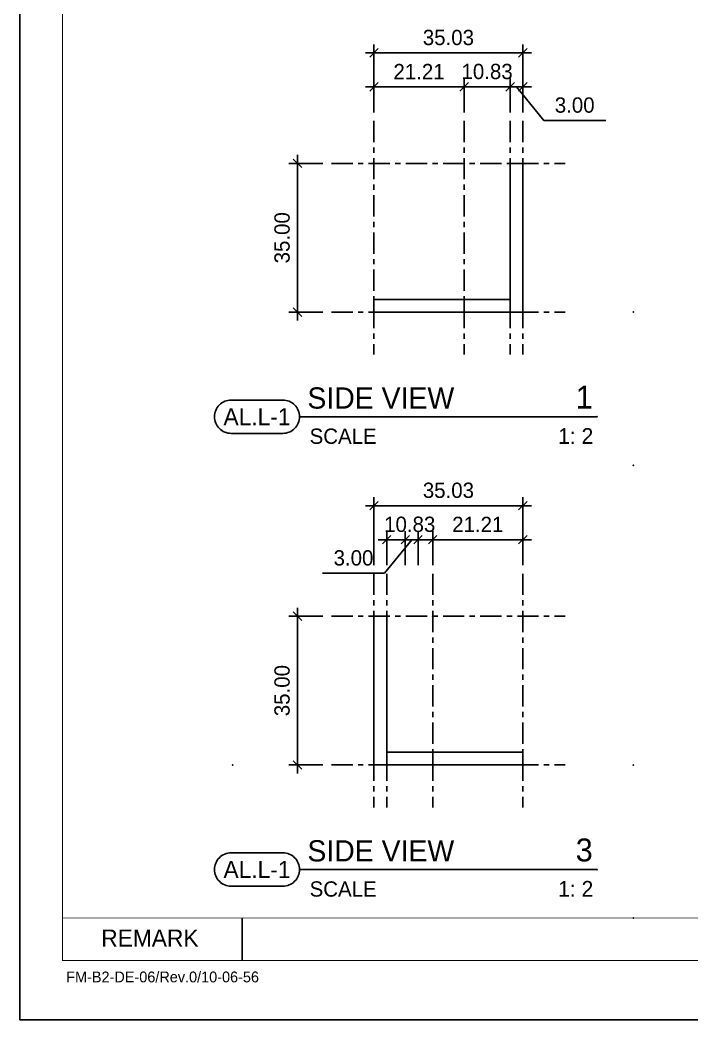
# Model space of a CAD drawing. Header units: millimetres. Extents: x -244126 to 368105, y -173968 to 259060.
# Drawn here: x 3931.5 to 4089.4, y 2857.8 to 3093 of the extents above; entities that cross this region are included whole.
import ezdxf
from ezdxf.enums import TextEntityAlignment as Align

# ---------------------------------------------------------------- set-up
doc = ezdxf.new("R2010")
doc.units = ezdxf.units.MM
doc.header["$MEASUREMENT"] = 0
for name, pattern in [('005_GG_TA_LINE', [13.75, 5, -1.25, 1.25, -1.25, 5]), ('ACAD_ISO04W100', [30, 24, -3, 0, -3]), ('BORDER2', [22.225, 6.35, -3.175, 6.35, -3.175, 0, -3.175]), ('CENTER', [2, 1.25, -0.25, 0.25, -0.25]), ('TA_GL_000.00010', [0.000275, 0.0001, -2.5e-05, 2.5e-05, -2.5e-05, 0.0001]), ('TA_GL_005.00', [13.75, 5, -1.25, 1.25, -1.25, 5])]:
    doc.linetypes.add(name, pattern=pattern)
for name, color, linetype in [('000 - D I M', 6, 'Continuous'), ('000 - GRID', 8, 'CENTER'), ('000 - H A T C H', 8, 'Continuous'), ('000 - L I N E 0.1', 1, 'Continuous'), ('000 - SYMBOL CON', 1, 'Continuous'), ('000 - T E X T', 4, 'Continuous'), ('000 - TITLEBLOCK', 4, 'Continuous'), ('000 - WIPEOUT', 250, 'Continuous'), ('001 - ASCESSORIES', 1, 'Continuous'), ('002 - STRUCTURAL STEEL', 4, 'Continuous')]:
    doc.layers.add(name, color=color, linetype=linetype)
doc.styles.add('BROWALLIA', font='BrowalliaUPC.ttf')
doc.styles.add('century gothic111111', font='CordiaUPC.ttf')
doc.styles.add('Cetury Gothic', font='GOTHIC.TTF')
doc.styles.add('CORDIA', font='cordia.shx')
doc.styles.add('MtXpl_BrowalliaUPC', font='BrowalliaUPC.ttf')
doc.styles.add('TA', font='Cordia New.ttf', dxfattribs={"height": 4.5})
doc.dimstyles.new('DIM E-E', dxfattribs={"dimscale": 2, "dimtxt": 0.18, "dimasz": 0.1, "dimexe": 0.1, "dimexo": 0.1, "dimgap": 0.09, "dimtad": 1, "dimtoh": 1, "dimzin": 0, "dimdsep": 46, "dimtxsty": 'CORDIA', "dimblk": 'OBLIQUE', "dimcen": 0.1, "dimdle": 0.1, "dimclrd": 40, "dimclre": 140, "dimclrt": 3, "dimadec": 0, "dimazin": 0, "dimtfac": 1, "dimtix": 1, "dimtmove": 2, "dimatfit": 3, "dimfxl": 1, "dimtolj": 1, "dimtzin": 0, "dimarcsym": 0})

# ---------------------------------------------------------------- blocks, each defined once
blk = doc.blocks.new('A$Cfd196da9')
at = {"color": 0, "linetype": 'ByBlock', "const_width": 0.1}
blk.add_lwpolyline([(-143.5, -98), (96.5, -98), (96.5, 99), (-143.5, 99)], close=True, dxfattribs=at)
blk = doc.blocks.new('*U1670')
at = {"linetype": '005_GG_TA_LINE'}
blk.add_point((50, 60), dxfattribs=at)
at = {"layer": '000 - L I N E 0.1', "color": 21, "linetype": 'Continuous'}
blk.add_lwpolyline([(0, 14.24), (0, 0), (14.24, 0)], dxfattribs=at)
at = {"layer": '000 - T E X T', "color": 3}
blk.add_line((52.3, 24), (52.3, 14), dxfattribs=at)
at = {"layer": '000 - T E X T', "color": 3, "const_width": 0.2}
blk.add_lwpolyline([(10, 24), (490, 24)], dxfattribs=at)
at = {"layer": '000 - TITLEBLOCK', "color": 250}
blk.add_lwpolyline([(0, 0), (594, 0), (594, 420), (0, 420)], close=True, dxfattribs=at)
at = {"layer": '000 - T E X T', "color": 3, "xscale": 2, "yscale": 2, "zscale": 2}
blk.add_blockref('A$Cfd196da9', (297, 210), dxfattribs=at)
at = {"color": 4, "insert": (19.12, 21.28), "char_height": 4, "width": 228.247, "attachment_point": 1, "style": 'BROWALLIA'}
blk.add_mtext('{\\fCentury Gothic|b0|i0|c0|p34;REMARK}', dxfattribs=at)
at = {"color": 4, "style": 'TA'}
blk.add_attdef('PAPER_SIZE', text='', height=2.5, dxfattribs=at).set_placement((568.6, 9.97), align=Align.MIDDLE_RIGHT)
blk.add_attdef('SCALE_SIZE', text='', height=2.5, dxfattribs=at).set_placement((573.51, 10.03), align=Align.MIDDLE_LEFT)
at = {"layer": '000 - H A T C H', "color": 4, "insert": (10.87, 11.4), "char_height": 2.5428, "attachment_point": 1, "style": 'century gothic111111'}
blk.add_mtext('FM-B2-DE-06/Rev.0/10-06-56', dxfattribs=at)
at = {"layer": '000 - T E X T', "color": 250, "style": 'TA'}
for tag, height, p in [('SUPERLINK', 2, (17.26, 415.77)), ('NAMEFILE', 2, (17.26, 411.76)), ('SC', 40, (3.36, 375.21))]:
    blk.add_attdef(tag, text='', height=height, dxfattribs=at).set_placement(p, align=Align.MIDDLE_LEFT)
at = {"layer": '000 - T E X T', "color": 4, "style": 'TA'}
for tag, height, p in [('NAME_JOB_1', 2, (523.67, 338.25)), ('NAME_JOB_2', 2, (523.67, 333.89)), ('NAME_PROJECT_1', 3, (493.81, 318.97)), ('NAME_PROJECT_2', 3, (493.81, 311.57)), ('NAME_PROJECT_3', 3, (493.81, 304.17)), ('CODE_VALUE_1', 1.9, (521.15, 289.12)), ('CODE_VALUE_2', 1.9, (521.15, 283.12)), ('PART_NAME_VALUE_1', 1.9, (521.15, 275.87)), ('PART_NAME_VALUE_2', 1.9, (521.15, 269.87)), ('PART_NAME_VALUE_3', 1.9, (521.15, 263.87)), ('MATTERIAL_VALUE_1', 3.6, (521.96, 256.9)), ('SPEC_VALUE', 3.6, (521.96, 248.68)), ('THICKNESS_VALUE', 3.6, (521.96, 240.53)), ('COATING_VALUE_1', 3.6, (521.96, 232.5)), ('COATING_VALUE_2', 3.6, (521.96, 224.47)), ('NAME_TITLE_1', 2.4, (494.51, 77.62)), ('NAME_TITLE_2', 2.4, (494.51, 70.96)), ('NAME_TITLE_3', 2.4, (494.51, 64.3)), ('DRAWING_NO1', 2.4, (494.61, 32.92)), ('DRAWING_NO2', 2.4, (494.61, 24.91))]:
    blk.add_attdef(tag, text='', height=height, dxfattribs=at).set_placement(p, align=Align.MIDDLE_LEFT)
for tag, p in [('NAME_DAFT', (553.41, 136.22)), ('NAME_CHECKED', (553.41, 122.6)), ('NAME_DESIGNER', (553.41, 109.21)), ('NAME_DESIGN_MGR', (553.41, 95.12))]:
    blk.add_attdef(tag, text='', height=3.6, dxfattribs=at).set_placement(p, align=Align.MIDDLE_CENTER)
for tag, p, height in [('REV', (553.53, 50.25), 3.75), ('NAME_REMARK', (55.29, 17.3), 4)]:
    blk.add_attdef(tag, p, '', height=height, dxfattribs=at)
at = {"layer": '000 - T E X T', "color": 4, "style": 'Cetury Gothic'}
for tag, p in [('SHEET_NO.', (561.58, 34)), ('TOTAL_SHEET_NO.', (560.97, 17.64))]:
    blk.add_attdef(tag, text='', height=3.6, dxfattribs=at).set_placement(p, align=Align.CENTER)
blk = doc.blocks.new('*U119')
at = {"color": 0}
blk.add_wipeout([(0, 21.65), (3, 21.65), (3, 0), (0, 0)], dxfattribs=at).dxf.layer = '000 - WIPEOUT'
at = {"layer": '002 - STRUCTURAL STEEL', "color": 0, "linetype": 'ByBlock'}
blk.add_lwpolyline([(0, 21.65), (3, 21.65), (3, 0), (0, 0)], close=True, dxfattribs=at)
blk = doc.blocks.new('*U120')
at = {"color": 0}
blk.add_wipeout([(0, 10.83), (3, 10.83), (3, 0), (0, 0)], dxfattribs=at).dxf.layer = '000 - WIPEOUT'
at = {"layer": '002 - STRUCTURAL STEEL', "color": 0, "linetype": 'ByBlock'}
blk.add_lwpolyline([(0, 10.83), (3, 10.83), (3, 0), (0, 0)], close=True, dxfattribs=at)
blk = doc.blocks.new('*U121')
at = {"color": 0}
blk.add_wipeout([(0, 3), (35, 3), (35, 0), (0, 0)], dxfattribs=at).dxf.layer = '000 - WIPEOUT'
at = {"layer": '002 - STRUCTURAL STEEL', "color": 0, "linetype": 'ByBlock'}
blk.add_lwpolyline([(0, 3), (35, 3), (35, 0), (0, 0)], close=True, dxfattribs=at)
blk = doc.blocks.new('*U116')
at = {"color": 3}
blk.add_point((0, -35), dxfattribs=at)
at = {"layer": '000 - GRID', "color": 0, "linetype": 'ByBlock'}
blk.add_line((0, 10), (0, -45), dxfattribs=at)
at = {"layer": '000 - GRID', "color": 0}
blk.add_point((0, 0), dxfattribs=at)
at = {"style": 'TA', "flags": 1}
blk.add_attdef('LOCATION', (6, 6), '', height=4.5, dxfattribs=at)
blk = doc.blocks.new('_Oblique')
at = {"color": 0, "linetype": 'ByBlock', "lineweight": -2}
blk.add_line((-0.5, -0.5), (0.5, 0.5), dxfattribs=at)
blk = doc.blocks.new('*D2825')
at = {"layer": '000 - D I M', "color": 40, "lineweight": -2, "transparency": 16777216}
blk.add_line((4012.78, 3077.31), (4037.99, 3077.31), dxfattribs=at)
at = {"layer": '000 - D I M', "color": 140, "linetype": 'ACAD_ISO04W100', "lineweight": -2, "transparency": 16777216}
for p, q in [((4014.78, 3071.31), (4014.78, 3079.31)), ((4035.99, 3071.31), (4035.99, 3079.31))]:
    blk.add_line(p, q, dxfattribs=at)
at = {"layer": 'Defpoints', "color": 0, "transparency": 16777216}
for p in [(4035.99, 3077.31), (4014.78, 3069.31), (4035.99, 3069.31)]:
    blk.add_point(p, dxfattribs=at)
at = {"layer": '000 - D I M', "color": 40, "lineweight": -2, "transparency": 16777216, "xscale": 2, "yscale": 2, "zscale": 2, "rotation": 180}
blk.add_blockref('_Oblique', (4014.78, 3077.31), dxfattribs=at)
at = {"layer": '000 - D I M', "color": 40, "lineweight": -2, "transparency": 16777216, "xscale": 2, "yscale": 2, "zscale": 2}
blk.add_blockref('_Oblique', (4035.99, 3077.31), dxfattribs=at)
at = {"layer": '000 - D I M', "color": 3, "transparency": 16777216, "insert": (4025.39, 3080.91), "char_height": 3.6, "attachment_point": 5, "style": 'CORDIA'}
blk.add_mtext('\\A1;21.21', dxfattribs=at)
blk = doc.blocks.new('*D2826')
at = {"layer": '000 - D I M', "color": 40, "lineweight": -2, "transparency": 16777216}
for p, q in [((4035.99, 3077.31), (4033.99, 3077.31)), ((4035.99, 3077.31), (4046.82, 3077.31)), ((4046.82, 3077.31), (4048.82, 3077.31))]:
    blk.add_line(p, q, dxfattribs=at)
at = {"layer": '000 - D I M', "color": 140, "linetype": 'ACAD_ISO04W100', "lineweight": -2, "transparency": 16777216}
for p, q in [((4035.99, 3071.31), (4035.99, 3079.31)), ((4046.82, 3071.31), (4046.82, 3079.31))]:
    blk.add_line(p, q, dxfattribs=at)
at = {"layer": 'Defpoints', "color": 0, "transparency": 16777216}
for p in [(4046.82, 3077.31), (4035.99, 3069.31), (4046.82, 3069.31)]:
    blk.add_point(p, dxfattribs=at)
at = {"layer": '000 - D I M', "color": 40, "lineweight": -2, "transparency": 16777216, "xscale": 2, "yscale": 2, "zscale": 2}
blk.add_blockref('_Oblique', (4035.99, 3077.31), dxfattribs=at)
at = {"layer": '000 - D I M', "color": 40, "lineweight": -2, "transparency": 16777216, "xscale": 2, "yscale": 2, "zscale": 2, "rotation": 180}
blk.add_blockref('_Oblique', (4046.82, 3077.31), dxfattribs=at)
at = {"layer": '000 - D I M', "color": 3, "transparency": 16777216, "insert": (4041.4, 3080.91), "char_height": 3.6, "attachment_point": 5, "style": 'CORDIA'}
blk.add_mtext('\\A1;10.83', dxfattribs=at)
blk = doc.blocks.new('*D2827')
at = {"layer": '000 - D I M', "color": 40, "lineweight": -2, "transparency": 16777216}
for p, q in [((4046.82, 3077.31), (4044.82, 3077.31)), ((4046.82, 3077.31), (4049.82, 3077.31)), ((4046.82, 3077.31), (4049.82, 3077.31)), ((4048.32, 3077.31), (4054.73, 3069.41)), ((4049.82, 3077.31), (4051.82, 3077.31)), ((4054.73, 3069.41), (4069.3, 3069.41))]:
    blk.add_line(p, q, dxfattribs=at)
at = {"layer": '000 - D I M', "color": 140, "linetype": 'ACAD_ISO04W100', "lineweight": -2, "transparency": 16777216}
for p, q in [((4046.82, 3071.31), (4046.82, 3079.31)), ((4049.82, 3071.31), (4049.82, 3079.31))]:
    blk.add_line(p, q, dxfattribs=at)
at = {"layer": 'Defpoints', "color": 0, "transparency": 16777216}
for p in [(4049.82, 3077.31), (4046.82, 3069.31), (4049.82, 3069.31)]:
    blk.add_point(p, dxfattribs=at)
at = {"layer": '000 - D I M', "color": 40, "lineweight": -2, "transparency": 16777216, "xscale": 2, "yscale": 2, "zscale": 2}
blk.add_blockref('_Oblique', (4046.82, 3077.31), dxfattribs=at)
at = {"layer": '000 - D I M', "color": 40, "lineweight": -2, "transparency": 16777216, "xscale": 2, "yscale": 2, "zscale": 2, "rotation": 180}
blk.add_blockref('_Oblique', (4049.82, 3077.31), dxfattribs=at)
at = {"layer": '000 - D I M', "color": 3, "transparency": 16777216, "insert": (4062.01, 3073.01), "char_height": 3.6, "attachment_point": 5, "style": 'CORDIA'}
blk.add_mtext('\\A1;3.00', dxfattribs=at)
blk = doc.blocks.new('*D2828')
at = {"layer": '000 - D I M', "color": 140, "linetype": 'ACAD_ISO04W100', "lineweight": -2, "transparency": 16777216}
for p, q in [((4014.78, 3071.31), (4014.78, 3087.31)), ((4049.82, 3071.31), (4049.82, 3087.31))]:
    blk.add_line(p, q, dxfattribs=at)
at = {"layer": '000 - D I M', "color": 40, "lineweight": -2, "transparency": 16777216}
blk.add_line((4012.78, 3085.31), (4051.82, 3085.31), dxfattribs=at)
at = {"layer": 'Defpoints', "color": 0, "transparency": 16777216}
for p in [(4049.82, 3085.31), (4014.78, 3069.31), (4049.82, 3069.31)]:
    blk.add_point(p, dxfattribs=at)
at = {"layer": '000 - D I M', "color": 40, "lineweight": -2, "transparency": 16777216, "xscale": 2, "yscale": 2, "zscale": 2, "rotation": 180}
blk.add_blockref('_Oblique', (4014.78, 3085.31), dxfattribs=at)
at = {"layer": '000 - D I M', "color": 40, "lineweight": -2, "transparency": 16777216, "xscale": 2, "yscale": 2, "zscale": 2}
blk.add_blockref('_Oblique', (4049.82, 3085.31), dxfattribs=at)
at = {"layer": '000 - D I M', "color": 3, "transparency": 16777216, "insert": (4032.3, 3088.91), "char_height": 3.6, "attachment_point": 5, "style": 'CORDIA'}
blk.add_mtext('\\A1;35.03', dxfattribs=at)
blk = doc.blocks.new('*D2829')
at = {"layer": '000 - D I M', "color": 40, "lineweight": -2, "transparency": 16777216}
blk.add_line((3996.78, 3061.31), (3996.78, 3022.31), dxfattribs=at)
at = {"layer": '000 - D I M', "color": 140, "linetype": 'ACAD_ISO04W100', "lineweight": -2, "transparency": 16777216}
for p, q in [((4002.78, 3059.31), (3994.78, 3059.31)), ((4002.78, 3024.31), (3994.78, 3024.31))]:
    blk.add_line(p, q, dxfattribs=at)
at = {"layer": 'Defpoints', "color": 0, "transparency": 16777216}
for p in [(4004.78, 3059.31), (3996.78, 3024.31), (4004.78, 3024.31)]:
    blk.add_point(p, dxfattribs=at)
at = {"layer": '000 - D I M', "color": 40, "lineweight": -2, "transparency": 16777216, "xscale": 2, "yscale": 2, "zscale": 2}
for p, rotation in [((3996.78, 3059.31), 90), ((3996.78, 3024.31), 270)]:
    blk.add_blockref('_Oblique', p, dxfattribs=dict(at, rotation=rotation))
at = {"layer": '000 - D I M', "color": 3, "transparency": 16777216, "insert": (3993.18, 3041.81), "char_height": 3.6, "attachment_point": 5, "rotation": 90, "style": 'CORDIA'}
blk.add_mtext('\\A1;35.00', dxfattribs=at)
blk = doc.blocks.new('*U129')
at = {"color": 0}
blk.add_wipeout([(0, 21.65), (3, 21.65), (3, 0), (0, 0)], dxfattribs=at).dxf.layer = '000 - WIPEOUT'
at = {"layer": '002 - STRUCTURAL STEEL', "color": 0, "linetype": 'ByBlock'}
blk.add_lwpolyline([(0, 21.65), (3, 21.65), (3, 0), (0, 0)], close=True, dxfattribs=at)
blk = doc.blocks.new('*U130')
at = {"color": 0}
blk.add_wipeout([(0, 10.83), (3, 10.83), (3, 0), (0, 0)], dxfattribs=at).dxf.layer = '000 - WIPEOUT'
at = {"layer": '002 - STRUCTURAL STEEL', "color": 0, "linetype": 'ByBlock'}
blk.add_lwpolyline([(0, 10.83), (3, 10.83), (3, 0), (0, 0)], close=True, dxfattribs=at)
blk = doc.blocks.new('*U131')
at = {"color": 0}
blk.add_wipeout([(0, 3), (35, 3), (35, 0), (0, 0)], dxfattribs=at).dxf.layer = '000 - WIPEOUT'
at = {"layer": '002 - STRUCTURAL STEEL', "color": 0, "linetype": 'ByBlock'}
blk.add_lwpolyline([(0, 3), (35, 3), (35, 0), (0, 0)], close=True, dxfattribs=at)
blk = doc.blocks.new('*D2791')
at = {"layer": '000 - D I M', "color": 140, "linetype": 'ACAD_ISO04W100', "lineweight": -2, "transparency": 16777216}
for p, q in [((4028.61, 2964.78), (4028.61, 2972.78)), ((4049.82, 2964.78), (4049.82, 2972.78))]:
    blk.add_line(p, q, dxfattribs=at)
at = {"layer": '000 - D I M', "color": 40, "lineweight": -2, "transparency": 16777216}
blk.add_line((4051.82, 2970.78), (4026.61, 2970.78), dxfattribs=at)
at = {"layer": 'Defpoints', "color": 0, "transparency": 16777216}
for p in [(4028.61, 2970.78), (4028.61, 2962.78), (4049.82, 2962.78)]:
    blk.add_point(p, dxfattribs=at)
at = {"layer": '000 - D I M', "color": 40, "lineweight": -2, "transparency": 16777216, "xscale": 2, "yscale": 2, "zscale": 2, "rotation": 180}
blk.add_blockref('_Oblique', (4028.61, 2970.78), dxfattribs=at)
at = {"layer": '000 - D I M', "color": 40, "lineweight": -2, "transparency": 16777216, "xscale": 2, "yscale": 2, "zscale": 2}
blk.add_blockref('_Oblique', (4049.82, 2970.78), dxfattribs=at)
at = {"layer": '000 - D I M', "color": 3, "transparency": 16777216, "insert": (4039.21, 2974.38), "char_height": 3.6, "attachment_point": 5, "style": 'CORDIA'}
blk.add_mtext('\\A1;21.21', dxfattribs=at)
blk = doc.blocks.new('*D2792')
at = {"layer": '000 - D I M', "color": 140, "linetype": 'ACAD_ISO04W100', "lineweight": -2, "transparency": 16777216}
for p, q in [((4017.78, 2964.78), (4017.78, 2972.78)), ((4028.61, 2964.78), (4028.61, 2972.78))]:
    blk.add_line(p, q, dxfattribs=at)
at = {"layer": '000 - D I M', "color": 40, "lineweight": -2, "transparency": 16777216}
for p, q in [((4017.78, 2970.78), (4015.78, 2970.78)), ((4028.61, 2970.78), (4017.78, 2970.78)), ((4028.61, 2970.78), (4030.61, 2970.78))]:
    blk.add_line(p, q, dxfattribs=at)
at = {"layer": 'Defpoints', "color": 0, "transparency": 16777216}
for p in [(4017.78, 2970.78), (4017.78, 2962.78), (4028.61, 2962.78)]:
    blk.add_point(p, dxfattribs=at)
at = {"layer": '000 - D I M', "color": 40, "lineweight": -2, "transparency": 16777216, "xscale": 2, "yscale": 2, "zscale": 2}
blk.add_blockref('_Oblique', (4017.78, 2970.78), dxfattribs=at)
at = {"layer": '000 - D I M', "color": 40, "lineweight": -2, "transparency": 16777216, "xscale": 2, "yscale": 2, "zscale": 2, "rotation": 180}
blk.add_blockref('_Oblique', (4028.61, 2970.78), dxfattribs=at)
at = {"layer": '000 - D I M', "color": 3, "transparency": 16777216, "insert": (4023.2, 2974.38), "char_height": 3.6, "attachment_point": 5, "style": 'CORDIA'}
blk.add_mtext('\\A1;10.83', dxfattribs=at)
blk = doc.blocks.new('*D2793')
at = {"layer": '000 - D I M', "color": 140, "linetype": 'ACAD_ISO04W100', "lineweight": -2, "transparency": 16777216}
for p, q in [((4022.16, 2964.78), (4022.16, 2972.78)), ((4025.16, 2964.78), (4025.16, 2972.78))]:
    blk.add_line(p, q, dxfattribs=at)
at = {"layer": '000 - D I M', "color": 40, "lineweight": -2, "transparency": 16777216}
for p, q in [((4023.66, 2970.78), (4017.25, 2962.88)), ((4022.16, 2970.78), (4020.16, 2970.78)), ((4025.16, 2970.78), (4022.16, 2970.78)), ((4025.16, 2970.78), (4022.16, 2970.78)), ((4025.16, 2970.78), (4027.16, 2970.78)), ((4017.25, 2962.88), (4002.68, 2962.88))]:
    blk.add_line(p, q, dxfattribs=at)
at = {"layer": 'Defpoints', "color": 0, "transparency": 16777216}
for p in [(4022.16, 2970.78), (4022.16, 2962.78), (4025.16, 2962.78)]:
    blk.add_point(p, dxfattribs=at)
at = {"layer": '000 - D I M', "color": 40, "lineweight": -2, "transparency": 16777216, "xscale": 2, "yscale": 2, "zscale": 2}
blk.add_blockref('_Oblique', (4022.16, 2970.78), dxfattribs=at)
at = {"layer": '000 - D I M', "color": 40, "lineweight": -2, "transparency": 16777216, "xscale": 2, "yscale": 2, "zscale": 2, "rotation": 180}
blk.add_blockref('_Oblique', (4025.16, 2970.78), dxfattribs=at)
at = {"layer": '000 - D I M', "color": 3, "transparency": 16777216, "insert": (4009.97, 2966.48), "char_height": 3.6, "attachment_point": 5, "style": 'CORDIA'}
blk.add_mtext('\\A1;3.00', dxfattribs=at)
blk = doc.blocks.new('*D2794')
at = {"layer": '000 - D I M', "color": 140, "linetype": 'ACAD_ISO04W100', "lineweight": -2, "transparency": 16777216}
for p, q in [((4014.78, 2964.78), (4014.78, 2980.78)), ((4049.82, 2964.78), (4049.82, 2980.78))]:
    blk.add_line(p, q, dxfattribs=at)
at = {"layer": '000 - D I M', "color": 40, "lineweight": -2, "transparency": 16777216}
blk.add_line((4051.82, 2978.78), (4012.78, 2978.78), dxfattribs=at)
at = {"layer": 'Defpoints', "color": 0, "transparency": 16777216}
for p in [(4014.78, 2978.78), (4014.78, 2962.78), (4049.82, 2962.78)]:
    blk.add_point(p, dxfattribs=at)
at = {"layer": '000 - D I M', "color": 40, "lineweight": -2, "transparency": 16777216, "xscale": 2, "yscale": 2, "zscale": 2, "rotation": 180}
blk.add_blockref('_Oblique', (4014.78, 2978.78), dxfattribs=at)
at = {"layer": '000 - D I M', "color": 40, "lineweight": -2, "transparency": 16777216, "xscale": 2, "yscale": 2, "zscale": 2}
blk.add_blockref('_Oblique', (4049.82, 2978.78), dxfattribs=at)
at = {"layer": '000 - D I M', "color": 3, "transparency": 16777216, "insert": (4032.3, 2982.38), "char_height": 3.6, "attachment_point": 5, "style": 'CORDIA'}
blk.add_mtext('\\A1;35.03', dxfattribs=at)
blk = doc.blocks.new('*D2795')
at = {"layer": '000 - D I M', "color": 140, "linetype": 'ACAD_ISO04W100', "lineweight": -2, "transparency": 16777216}
for p, q in [((4002.78, 2952.78), (3994.78, 2952.78)), ((4002.78, 2917.78), (3994.78, 2917.78))]:
    blk.add_line(p, q, dxfattribs=at)
at = {"layer": '000 - D I M', "color": 40, "lineweight": -2, "transparency": 16777216}
blk.add_line((3996.78, 2954.78), (3996.78, 2915.78), dxfattribs=at)
at = {"layer": 'Defpoints', "color": 0, "transparency": 16777216}
for p in [(4004.78, 2952.78), (3996.78, 2917.78), (4004.78, 2917.78)]:
    blk.add_point(p, dxfattribs=at)
at = {"layer": '000 - D I M', "color": 40, "lineweight": -2, "transparency": 16777216, "xscale": 2, "yscale": 2, "zscale": 2}
for p, rotation in [((3996.78, 2952.78), 90), ((3996.78, 2917.78), 270)]:
    blk.add_blockref('_Oblique', p, dxfattribs=dict(at, rotation=rotation))
at = {"layer": '000 - D I M', "color": 3, "transparency": 16777216, "insert": (3993.18, 2935.28), "char_height": 3.6, "attachment_point": 5, "rotation": 90, "style": 'CORDIA'}
blk.add_mtext('\\A1;35.00', dxfattribs=at)
blk = doc.blocks.new('*U863')
at = {"color": 4}
blk.add_line((-4.26, 5.7), (-39.26, 5.7), dxfattribs=at)
at = {"linetype": 'TA_GL_000.00010'}
blk.add_point((0, 18), dxfattribs=at)
for p in [(-4.26, 5.7), (0, 0)]:
    blk.add_point(p)
at = {"layer": '000 - SYMBOL CON', "color": 0, "linetype": 'ByBlock'}
blk.add_lwpolyline([(-47.3, 7.66, 0.414214), (-49.26, 5.7, 0.414214), (-47.3, 3.74), (-41.22, 3.74, 0.414214), (-39.26, 5.7, 0.414214), (-41.22, 7.66)], format="xyb", close=True, dxfattribs=at)
at = {"color": 4, "linetype": 'BORDER2', "style": 'Cetury Gothic'}
blk.add_text('SCALE', height=1.8, dxfattribs=at).set_placement((-38.07, 2.51))
at = {"color": 0, "style": 'TA'}
for tag, p in [('HEADING2', (-38.33, 10.65)), ('HEADING', (-38.33, 6.65))]:
    blk.add_attdef(tag, p, '', height=2.5, dxfattribs=at)
for tag, height, p in [('LO', 2.7, (-4.76, 6.65)), ('SC', 1.85, (-4.7, 2.51))]:
    blk.add_attdef(tag, text='', height=height, dxfattribs=at).set_placement(p, align=Align.RIGHT)
at = {"layer": '000 - T E X T', "color": 0, "style": 'MtXpl_BrowalliaUPC'}
blk.add_attdef('NO.CODE', text='', height=2, dxfattribs=at).set_placement((-44.26, 5.7), align=Align.MIDDLE_CENTER)

msp = doc.modelspace()

# ---------------------------------------------------------------- block references
msp.add_blockref('*U1670', (3931.51166, 2857.78308))

# ---------------------------------------------------------------- dimensions: what is measured, and where the dimension line sits
at = {"layer": '000 - D I M'}
for base, p1, p2, picture, middle in [((4049.81547, 3085.31301), (4014.784, 3069.31301), (4049.81547, 3069.31301), '*D2828', (4032.29973, 3088.91301)), ((4035.99015, 3077.31301), (4014.784, 3069.31301), (4035.99015, 3069.31301), '*D2825', (4025.38708, 3080.91301)), ((4046.81547, 3077.31301), (4035.99015, 3069.31301), (4046.81547, 3069.31301), '*D2826', (4041.40281, 3080.91301))]:
    dim = msp.add_linear_dim(base=base, p1=p1, p2=p2, dimstyle='DIM E-E', override={"dimscale": 20}, dxfattribs=at)
    dim.commit()
    dim.dimension.update_dxf_attribs({"geometry": picture, "text_midpoint": middle})
dim = msp.add_linear_dim(base=(4049.81547, 3077.31301), p1=(4046.81547, 3069.31301), p2=(4049.81547, 3069.31301), dimstyle='DIM E-E', override={"dimscale": 20, "dimtmove": 1}, dxfattribs=at)
dim.commit()
dim.dimension.update_dxf_attribs({"geometry": '*D2827', "text_midpoint": (4056.52735, 3069.40991), "dimtype": 160})
for base, p1, p2, angle, picture, middle in [((3996.784, 3024.31301), (4004.784, 3059.31301), (4004.784, 3024.31301), 90, '*D2829', (3993.184, 3041.81301)), ((4014.784, 2978.78308), (4049.81547, 2962.78308), (4014.784, 2962.78308), 180, '*D2794', (4032.29973, 2982.38308)), ((4017.784, 2970.78308), (4028.60932, 2962.78308), (4017.784, 2962.78308), 180, '*D2792', (4023.19666, 2974.38308)), ((4028.60932, 2970.78308), (4049.81547, 2962.78308), (4028.60932, 2962.78308), 180, '*D2791', (4039.21239, 2974.38308)), ((3996.784, 2917.78308), (4004.784, 2952.78308), (4004.784, 2917.78308), 90, '*D2795', (3993.184, 2935.28308))]:
    dim = msp.add_linear_dim(base=base, p1=p1, p2=p2, angle=angle, dimstyle='DIM E-E', override={"dimscale": 20}, dxfattribs=at)
    dim.commit()
    dim.dimension.update_dxf_attribs({"geometry": picture, "text_midpoint": middle})
dim = msp.add_linear_dim(base=(4022.16483, 2970.78308), p1=(4025.16483, 2962.78308), p2=(4022.16483, 2962.78308), angle=180, dimstyle='DIM E-E', override={"dimscale": 20, "dimtmove": 1}, dxfattribs=at)
dim.commit()
dim.dimension.update_dxf_attribs({"geometry": '*D2793', "text_midpoint": (4015.45295, 2962.87998), "dimtype": 160})

# ---------------------------------------------------------------- next in the draw order: block references
at = {"layer": '001 - ASCESSORIES', "color": 3, "rotation": 90}
msp.add_blockref('*U119', (4036.43464, 3024.31301), dxfattribs=at)
at = {"layer": '001 - ASCESSORIES', "color": 3, "xscale": -1, "rotation": 270}
msp.add_blockref('*U129', (4028.16483, 2917.78308), dxfattribs=at)

# ---------------------------------------------------------------- next in the draw order: block references
at = {"layer": '000 - GRID', "linetype": 'TA_GL_005.00'}
msp.add_blockref('*U116', (4014.784, 3059.31301), dxfattribs=at)
at = {"layer": '000 - GRID', "linetype": 'TA_GL_005.00', "xscale": -1}
msp.add_blockref('*U116', (4049.81547, 2952.78308), dxfattribs=at)
at = {"layer": '001 - ASCESSORIES', "color": 3, "rotation": 90}
msp.add_blockref('*U120', (4046.81547, 3024.31301), dxfattribs=at)
at = {"layer": '001 - ASCESSORIES', "color": 3, "xscale": -1, "rotation": 270}
msp.add_blockref('*U130', (4017.784, 2917.78308), dxfattribs=at)

# ---------------------------------------------------------------- next in the draw order: block references
at = {"layer": '000 - GRID', "linetype": 'TA_GL_005.00'}
msp.add_blockref('*U116', (4035.99015, 3059.31301), dxfattribs=at)
at = {"layer": '000 - GRID', "linetype": 'TA_GL_005.00', "xscale": -1}
msp.add_blockref('*U116', (4028.60932, 2952.78308), dxfattribs=at)
at = {"layer": '001 - ASCESSORIES', "color": 2, "rotation": 90}
msp.add_blockref('*U121', (4049.81547, 3024.31301), dxfattribs=at)
at = {"layer": '001 - ASCESSORIES', "color": 2, "xscale": -1, "rotation": 270}
msp.add_blockref('*U131', (4014.784, 2917.78308), dxfattribs=at)

# ---------------------------------------------------------------- next in the draw order: block references
at = {"layer": '000 - GRID', "linetype": 'TA_GL_005.00'}
for p in [(4046.81547, 3059.31301), (4049.81547, 3059.31301)]:
    msp.add_blockref('*U116', p, dxfattribs=at)
at = {"layer": '000 - GRID', "linetype": 'TA_GL_005.00', "rotation": 90}
for p in [(4014.784, 3059.31301), (4014.784, 3024.31301), (4014.784, 2952.78308), (4014.784, 2917.78308)]:
    msp.add_blockref('*U116', p, dxfattribs=at)
at = {"layer": '000 - GRID', "linetype": 'TA_GL_005.00', "xscale": -1}
for p in [(4014.784, 2952.78308), (4017.784, 2952.78308)]:
    msp.add_blockref('*U116', p, dxfattribs=at)
at = {"layer": '000 - T E X T', "xscale": 2, "yscale": 2, "zscale": 2}
for p, values in [((4075.784, 2988.31301), {'NO.CODE': 'AL.L-1', 'HEADING': 'SIDE VIEW', 'LO': '1', 'SC': '1: 2'}), ((4075.784, 2881.78308), {'NO.CODE': 'AL.L-1', 'HEADING': 'SIDE VIEW', 'LO': '3', 'SC': '1: 2'})]:
    msp.add_blockref('*U863', p, dxfattribs=at).add_auto_attribs(values)

doc.saveas('drawing.dxf')
